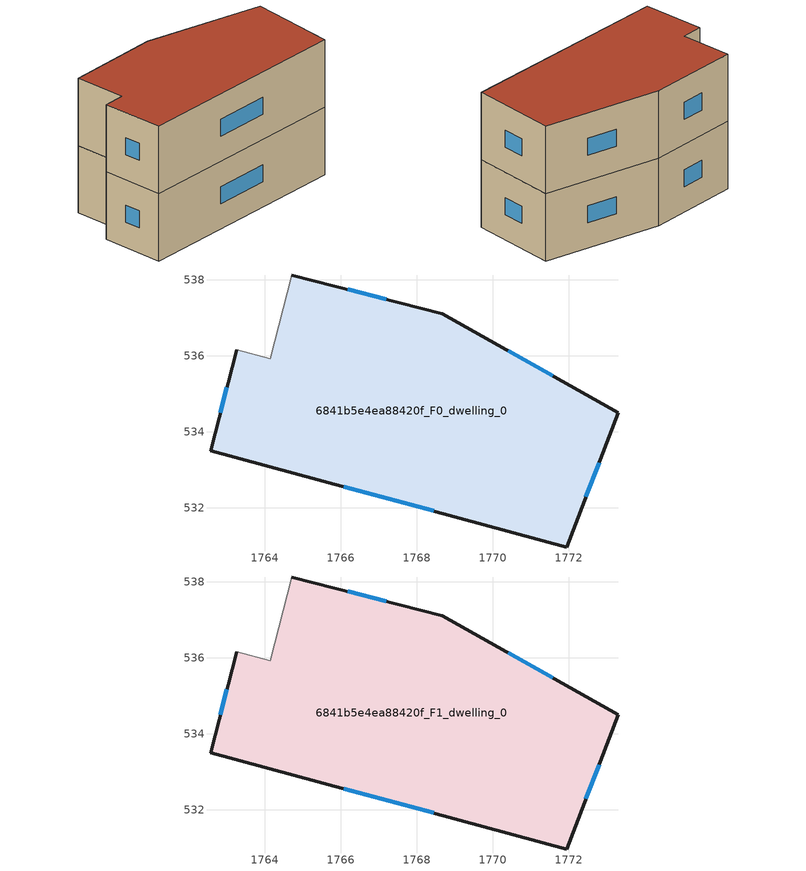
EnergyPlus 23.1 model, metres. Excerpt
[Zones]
6841b5e4ea88420f_F0_dwelling_0
 floor ground (EU_floor_Construction): 1773.31,534.5 1771.95,530.96 1762.58,533.5 1763.26,536.16 1764.15,535.92 1764.71,538.12 1768.68,537.11 z0
 wall outside (EU_wall_Construction): 1763.26,536.16 1762.58,533.5 1771.95,530.96 1773.31,534.5 1768.68,537.11 1764.71,538.12 z0:3
 wall adiabatic (EU_wall_Construction): 1764.71,538.12 1764.15,535.92 1763.26,536.16 z0:3
 window (EU_Window_Construction): 1771.58,535.47 1770.41,536.13 / 1772.46,532.28 1772.8,533.18 / 1766.08,532.56 1768.45,531.91 / 1763,535.17 1762.83,534.49 / 1767.2,537.49 1766.19,537.74 z1.12:1.88
6841b5e4ea88420f_F1_dwelling_0
 floor to 6841b5e4ea88420f_F0_dwelling_0 (EU_floor_Construction): 1773.31,534.5 1771.95,530.96 1762.58,533.5 1763.26,536.16 1764.15,535.92 1764.71,538.12 1768.68,537.11 z3
 wall outside (EU_wall_Construction): 1763.26,536.16 1762.58,533.5 1771.95,530.96 1773.31,534.5 1768.68,537.11 1764.71,538.12 z3:6
 wall adiabatic (EU_wall_Construction): 1764.71,538.12 1764.15,535.92 1763.26,536.16 z3:6
 window (EU_Window_Construction): 1771.58,535.47 1770.41,536.13 / 1772.46,532.28 1772.8,533.18 / 1766.08,532.56 1768.45,531.91 / 1763,535.17 1762.83,534.49 / 1767.2,537.49 1766.19,537.74 z4.12:4.88
 roof outside (EU_roof_Construction): 1771.95,530.96 1773.31,534.5 1768.68,537.11 1764.71,538.12 1764.15,535.92 1763.26,536.16 1762.58,533.5 z6
[Building]
EU S2 Campaign: North Axis=0; Terrain=City; Solar Distribution=FullExterior
[Site:Location]
Bologna: Latitude=44.5; Longitude=11.25; Time Zone=1; Elevation=37
[SizingPeriod:WeatherFileDays]
AnnualSizingPeriod: Begin Month=1; Begin Day of Month=1; End Month=12; End Day of Month=31; Day of Week for Start Day=Monday; Use Weather File Daylight Saving Period=No; Use Weather File Rain and Snow Indicators=No
[MATERIAL]
EU_InternalMass_Material: Roughness=MediumRough; Thickness=0.1; Conductivity=1; Density=1800; Specific Heat=900; Thermal Absorptance=0.9; Solar Absorptance=0.7; Visible Absorptance=0.7
[MATERIAL:NOMASS] Roughness=MediumRough; Thermal Absorptance=0.9; Solar Absorptance=0.7; Visible Absorptance=0.7
Name | Thermal Resistance
EU_wall_NoMass | 0.791139
EU_roof_NoMass | 0.657895
EU_floor_NoMass | 0.595238
[WINDOWMATERIAL:SIMPLEGLAZINGSYSTEM]
EU_Window_SimpleGlazing: UFactor=4; Solar Heat Gain Coefficient=0.85; Visible Transmittance=0.85
[CONSTRUCTION]
EU_wall_Construction: EU_wall_NoMass
EU_roof_Construction: EU_roof_NoMass
EU_floor_Construction: EU_floor_NoMass
EU_Window_Construction: EU_Window_SimpleGlazing
EU_InternalMass_Construction: EU_InternalMass_Material
[ZONE] Type=1; Multiplier=1; Ceiling Height=autocalculate; Volume=135.075; Floor Area=autocalculate; Part of Total Floor Area=Yes
6841b5e4ea88420f_F0_dwelling_0; 6841b5e4ea88420f_F1_dwelling_0
[INTERNALMASS] Construction=EU_InternalMass_Construction; Surface Area=45.0248
Name | Zone or ZoneList
6841b5e4ea88420f_F0_dwelling_0_EU_InternalMass | 6841b5e4ea88420f_F0_dwelling_0
6841b5e4ea88420f_F1_dwelling_0_EU_InternalMass | 6841b5e4ea88420f_F1_dwelling_0
[OTHEREQUIPMENT] Fuel Type=Electricity; Design Level Calculation Method=Watts/Area; Power per Zone Floor Area=1; Fraction Latent=0; Fraction Radiant=0; Fraction Lost=0; Carbon Dioxide Generation Rate=0; EndUse Subcategory=EU_Step8_InternalGains
Name | Zone or ZoneList or Space or SpaceList | Schedule
EU_Step8_InternalGain_6841b5e4ea88420f_F0_dwelling_0_f000 | 6841b5e4ea88420f_F0_dwelling_0 | EU_Step8_GainSchedule_6841b5e4ea88420f_F0_dwelling_0_f000
EU_Step8_InternalGain_6841b5e4ea88420f_F1_dwelling_0_f000 | 6841b5e4ea88420f_F1_dwelling_0 | EU_Step8_GainSchedule_6841b5e4ea88420f_F1_dwelling_0_f000
[ZONEVENTILATION:DESIGNFLOWRATE] Schedule=EU_AlwaysOn; Design Flow Rate Calculation Method=AirChanges/Hour; Air Changes per Hour=0.64; Ventilation Type=Natural; Fan Pressure Rise=0; Fan Total Efficiency=1; Constant Term Coefficient=1; Temperature Term Coefficient=0; Velocity Term Coefficient=0; Velocity Squared Term Coefficient=0; Minimum Indoor Temperature=-100; Maximum Indoor Temperature=100; Delta Temperature=-100; Minimum Outdoor Temperature=-100; Maximum Outdoor Temperature=100; Maximum Wind Speed=40
Name | Zone or ZoneList or Space or SpaceList
EU_ConstantAir_6841b5e4ea88420f_F0_dwelling_0 | 6841b5e4ea88420f_F0_dwelling_0
EU_ConstantAir_6841b5e4ea88420f_F1_dwelling_0 | 6841b5e4ea88420f_F1_dwelling_0
[HVACTEMPLATE:THERMOSTAT] Constant Heating Setpoint=20; Constant Cooling Setpoint=50
EU_HeatOnly_6841b5e4ea88420f_F0_dwelling_0; EU_HeatOnly_6841b5e4ea88420f_F1_dwelling_0
[HVACTEMPLATE:ZONE:IDEALLOADSAIRSYSTEM] System Availability Schedule=EU_AlwaysOn; Maximum Heating Supply Air Temperature=50; Minimum Cooling Supply Air Temperature=13; Maximum Heating Supply Air Humidity Ratio=0.0156; Minimum Cooling Supply Air Humidity Ratio=0.0077; Heating Limit=NoLimit; Cooling Limit=NoLimit; Heating Availability Schedule=EU_AlwaysOn; Cooling Availability Schedule=EU_CoolingOff; Dehumidification Control Type=ConstantSensibleHeatRatio; Cooling Sensible Heat Ratio=0.7; Dehumidification Setpoint=60; Humidification Control Type=None; Humidification Setpoint=30; Outdoor Air Method=None; Outdoor Air Flow Rate per Person=0.00944; Outdoor Air Flow Rate per Zone Floor Area=0; Outdoor Air Flow Rate per Zone=0; Demand Controlled Ventilation Type=None; Outdoor Air Economizer Type=NoEconomizer; Heat Recovery Type=None; Sensible Heat Recovery Effectiveness=0.7; Latent Heat Recovery Effectiveness=0.65
Name | Template Thermostat
6841b5e4ea88420f_F0_dwelling_0 | EU_HeatOnly_6841b5e4ea88420f_F0_dwelling_0
6841b5e4ea88420f_F1_dwelling_0 | EU_HeatOnly_6841b5e4ea88420f_F1_dwelling_0
[SIZING:ZONE] Zone Cooling Design Supply Air Temperature Input Method=SupplyAirTemperature; Zone Cooling Design Supply Air Temperature=13; Zone Heating Design Supply Air Temperature Input Method=SupplyAirTemperature; Zone Heating Design Supply Air Temperature=50; Zone Cooling Design Supply Air Humidity Ratio=0.008; Zone Heating Design Supply Air Humidity Ratio=0.008; Cooling Design Air Flow Method=DesignDay; Cooling Design Air Flow Rate=0; Cooling Minimum Air Flow per Zone Floor Area=0.000762; Cooling Minimum Air Flow=0; Cooling Minimum Air Flow Fraction=0.2; Heating Design Air Flow Method=DesignDay; Heating Design Air Flow Rate=0; Heating Maximum Air Flow per Zone Floor Area=0.002032; Heating Maximum Air Flow=0.141576; Heating Maximum Air Flow Fraction=0.3; Account for Dedicated Outdoor Air System=No; Dedicated Outdoor Air System Control Strategy=NeutralSupplyAir; Dedicated Outdoor Air Low Setpoint Temperature for Design=autosize; Dedicated Outdoor Air High Setpoint Temperature for Design=autosize; Zone Load Sizing Method=Sensible Load Only No Latent Load; Zone Latent Cooling Design Supply Air Humidity Ratio Input Method=HumidityRatioDifference; Zone Cooling Design Supply Air Humidity Ratio Difference=0.005; Zone Latent Heating Design Supply Air Humidity Ratio Input Method=HumidityRatioDifference; Zone Humidification Design Supply Air Humidity Ratio Difference=0.005
6841b5e4ea88420f_F0_dwelling_0; 6841b5e4ea88420f_F1_dwelling_0
[SCHEDULE:CONSTANT]
Name | Hourly Value
EU_AlwaysOn | 1
EU_CoolingOff | 0
[SCHEDULE:FILE] Column Number=1; Rows to Skip at Top=0; Number of Hours of Data=8760; Column Separator=Comma; Interpolate to Timestep=No; Minutes per Item=60; Adjust Schedule for Daylight Savings=Yes
Name | File
EU_Step8_GainSchedule_6841b5e4ea88420f_F0_dwelling_0_f000 | ../../schedules/6841b5e4ea88420f/6841b5e4ea88420f_F0_dwelling_0_f000_gain.csv
EU_Step8_GainSchedule_6841b5e4ea88420f_F1_dwelling_0_f000 | ../../schedules/6841b5e4ea88420f/6841b5e4ea88420f_F1_dwelling_0_f000_gain.csv
